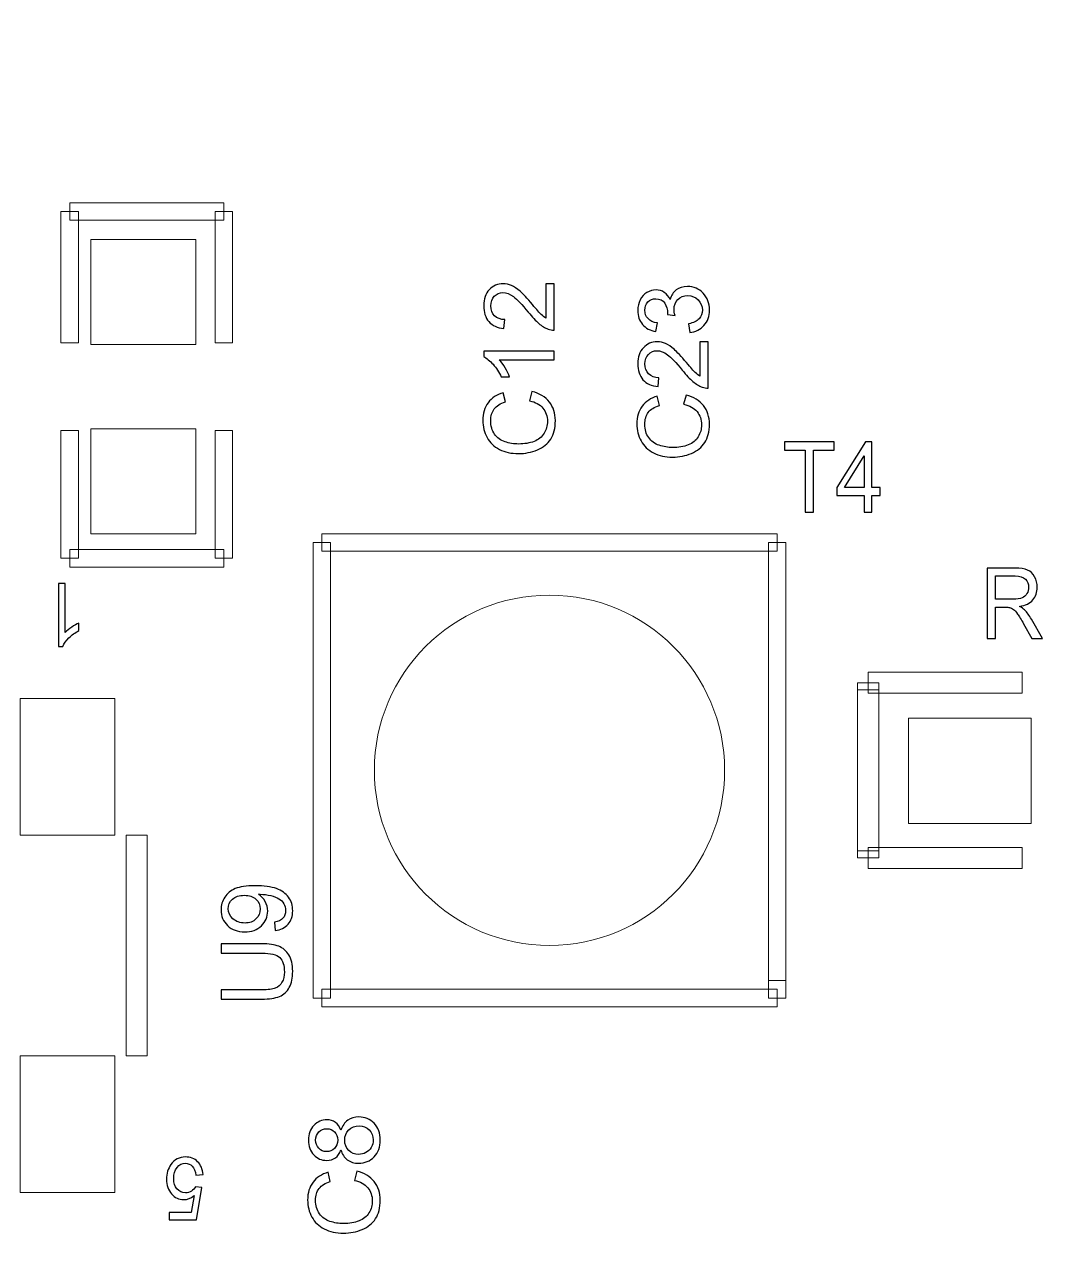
# Model space of a CAD drawing. Header units: millimetres. Extents: x -69 to 39, y -9 to 54.
# Drawn here: x -20.75 to -13.33, y 8.33 to 17.16 of the extents above; entities that cross this region are included whole.
import ezdxf

# ---------------------------------------------------------------- set-up
doc = ezdxf.new("R2010")
doc.units = ezdxf.units.MM
doc.header["$MEASUREMENT"] = 0
for name, color, linetype in [('BG_OUTLINE', 7, 'Continuous'), ('PG_SILKSCREEN_TOP', 7, 'Continuous'), ('PIN_TOP', 7, 'Continuous'), ('RD_SILKSCREEN_TOP', 7, 'Continuous')]:
    doc.layers.add(name, color=color, linetype=linetype)

msp = doc.modelspace()

# ---------------------------------------------------------------- linework, layer by layer
at = {"layer": 'BG_OUTLINE', "color": 176, "lineweight": 9}
msp.add_open_spline([(22.1252, -9.4051), (22.1252, -9.4051), (-56.3279, -9.4051), (-56.3279, -9.4051), (-56.3279, -9.4051), (-56.3279, -9.4051), (-56.3279, 41.6488), (-56.3279, 41.6488), (-56.3279, 41.6488), (-56.3279, 41.6488), (22.3259, 41.6488), (22.3259, 41.6488), (22.3259, 41.6488), (22.9318, 41.6492), (23.513, 41.4088), (23.9418, 40.9807), (23.9418, 40.9807), (24.3705, 40.5525), (24.6115, 39.9687), (24.6119, 39.3628), (24.6119, 39.3628), (24.6119, 39.3628), (24.6119, -7.1191), (24.6119, -7.1191), (24.6119, -7.1191), (24.6123, -7.725), (24.372, -8.3063), (23.9438, -8.735), (23.9438, -8.735), (23.5156, -9.1637), (22.9318, -9.4047), (22.3259, -9.4051), (22.3259, -9.4051), (22.3259, -9.4051), (22.1252, -9.4051), (22.1252, -9.4051)], degree=3, knots=[0, 0, 0, 0, 0.111111, 0.111111, 0.111111, 0.111111, 0.222222, 0.222222, 0.222222, 0.222222, 0.333333, 0.333333, 0.333333, 0.333333, 0.444444, 0.444444, 0.444444, 0.444444, 0.555556, 0.555556, 0.555556, 0.555556, 0.666667, 0.666667, 0.666667, 0.666667, 0.777778, 0.777778, 0.777778, 0.777778, 0.888889, 0.888889, 0.888889, 0.888889, 1, 1, 1, 1], dxfattribs=at)
at = {"layer": 'PG_SILKSCREEN_TOP', "lineweight": 9}
for points in [[(-20.3588, 14.8493), (-20.3588, 14.8493), (-20.4858, 14.8493), (-20.4858, 14.8493), (-20.4858, 14.8493), (-20.4858, 14.8493), (-20.4858, 15.8018), (-20.4858, 15.8018), (-20.4858, 15.8018), (-20.4858, 15.8018), (-20.3588, 15.8018), (-20.3588, 15.8018), (-20.3588, 15.8018), (-20.3588, 15.8018), (-20.3588, 14.8493), (-20.3588, 14.8493)], [(-20.4223, 15.7383), (-20.4223, 15.7383), (-20.4223, 15.8653), (-20.4223, 15.8653), (-20.4223, 15.8653), (-20.4223, 15.8653), (-19.3047, 15.8653), (-19.3047, 15.8653), (-19.3047, 15.8653), (-19.3047, 15.8653), (-19.3047, 15.7383), (-19.3047, 15.7383), (-19.3047, 15.7383), (-19.3047, 15.7383), (-20.4223, 15.7383), (-20.4223, 15.7383)], [(-19.3682, 15.8018), (-19.3682, 15.8018), (-19.2412, 15.8018), (-19.2412, 15.8018), (-19.2412, 15.8018), (-19.2412, 15.8018), (-19.2412, 14.8493), (-19.2412, 14.8493), (-19.2412, 14.8493), (-19.2412, 14.8493), (-19.3682, 14.8493), (-19.3682, 14.8493), (-19.3682, 14.8493), (-19.3682, 14.8493), (-19.3682, 15.8018), (-19.3682, 15.8018)], [(-20.4858, 14.2143), (-20.4858, 14.2143), (-20.3588, 14.2143), (-20.3588, 14.2143), (-20.3588, 14.2143), (-20.3588, 14.2143), (-20.3588, 13.2872), (-20.3588, 13.2872), (-20.3588, 13.2872), (-20.3588, 13.2872), (-20.4858, 13.2872), (-20.4858, 13.2872), (-20.4858, 13.2872), (-20.4858, 13.2872), (-20.4858, 14.2143), (-20.4858, 14.2143)], [(-19.2412, 13.2872), (-19.2412, 13.2872), (-19.3682, 13.2872), (-19.3682, 13.2872), (-19.3682, 13.2872), (-19.3682, 13.2872), (-19.3682, 14.2143), (-19.3682, 14.2143), (-19.3682, 14.2143), (-19.3682, 14.2143), (-19.2412, 14.2143), (-19.2412, 14.2143), (-19.2412, 14.2143), (-19.2412, 14.2143), (-19.2412, 13.2872), (-19.2412, 13.2872)], [(-18.5935, 13.338), (-18.5935, 13.338), (-18.5935, 13.465), (-18.5935, 13.465), (-18.5935, 13.465), (-18.5935, 13.465), (-15.2915, 13.465), (-15.2915, 13.465), (-15.2915, 13.465), (-15.2915, 13.465), (-15.2915, 13.338), (-15.2915, 13.338), (-15.2915, 13.338), (-15.2915, 13.338), (-18.5935, 13.338), (-18.5935, 13.338)], [(-20.4223, 13.2237), (-20.4223, 13.2237), (-20.4223, 13.3507), (-20.4223, 13.3507), (-20.4223, 13.3507), (-20.4223, 13.3507), (-19.3047, 13.3507), (-19.3047, 13.3507), (-19.3047, 13.3507), (-19.3047, 13.3507), (-19.3047, 13.2237), (-19.3047, 13.2237), (-19.3047, 13.2237), (-19.3047, 13.2237), (-20.4223, 13.2237), (-20.4223, 13.2237)], [(-18.53, 10.0995), (-18.53, 10.0995), (-18.657, 10.0995), (-18.657, 10.0995), (-18.657, 10.0995), (-18.657, 10.0995), (-18.657, 13.4015), (-18.657, 13.4015), (-18.657, 13.4015), (-18.657, 13.4015), (-18.53, 13.4015), (-18.53, 13.4015), (-18.53, 13.4015), (-18.53, 13.4015), (-18.53, 10.0995), (-18.53, 10.0995)], [(-15.355, 13.4015), (-15.355, 13.4015), (-15.228, 13.4015), (-15.228, 13.4015), (-15.228, 13.4015), (-15.228, 13.4015), (-15.228, 10.2265), (-15.228, 10.2265), (-15.228, 10.2265), (-15.228, 10.2265), (-15.355, 10.2265), (-15.355, 10.2265), (-15.355, 10.2265), (-15.355, 10.2265), (-15.355, 13.4015), (-15.355, 13.4015)], [(-13.5135, 12.4617), (-13.5135, 12.4617), (-13.5135, 12.3093), (-13.5135, 12.3093), (-13.5135, 12.3093), (-13.5135, 12.3093), (-14.6311, 12.3093), (-14.6311, 12.3093), (-14.6311, 12.3093), (-14.6311, 12.3093), (-14.6311, 12.4617), (-14.6311, 12.4617), (-14.6311, 12.4617), (-14.6311, 12.4617), (-13.5135, 12.4617), (-13.5135, 12.4617)], [(-14.7073, 12.3855), (-14.7073, 12.3855), (-14.5549, 12.3855), (-14.5549, 12.3855), (-14.5549, 12.3855), (-14.5549, 12.3855), (-14.5549, 12.3347), (-14.5549, 12.3347), (-14.5549, 12.3347), (-14.5549, 12.3347), (-14.7073, 12.3347), (-14.7073, 12.3347), (-14.7073, 12.3347), (-14.7073, 12.3347), (-14.7073, 12.3855), (-14.7073, 12.3855)], [(-14.7073, 12.3347), (-14.7073, 12.3347), (-14.5549, 12.3347), (-14.5549, 12.3347), (-14.5549, 12.3347), (-14.5549, 12.3347), (-14.5549, 11.1663), (-14.5549, 11.1663), (-14.5549, 11.1663), (-14.5549, 11.1663), (-14.7073, 11.1663), (-14.7073, 11.1663), (-14.7073, 11.1663), (-14.7073, 11.1663), (-14.7073, 12.3347), (-14.7073, 12.3347)], [(-20.0136, 11.2806), (-20.0136, 11.2806), (-19.8612, 11.2806), (-19.8612, 11.2806), (-19.8612, 11.2806), (-19.8612, 11.2806), (-19.8612, 9.6804), (-19.8612, 9.6804), (-19.8612, 9.6804), (-19.8612, 9.6804), (-20.0136, 9.6804), (-20.0136, 9.6804), (-20.0136, 9.6804), (-20.0136, 9.6804), (-20.0136, 11.2806), (-20.0136, 11.2806)], [(-14.7073, 11.1663), (-14.7073, 11.1663), (-14.5549, 11.1663), (-14.5549, 11.1663), (-14.5549, 11.1663), (-14.5549, 11.1663), (-14.5549, 11.1155), (-14.5549, 11.1155), (-14.5549, 11.1155), (-14.5549, 11.1155), (-14.7073, 11.1155), (-14.7073, 11.1155), (-14.7073, 11.1155), (-14.7073, 11.1155), (-14.7073, 11.1663), (-14.7073, 11.1663)], [(-14.6311, 11.0393), (-14.6311, 11.0393), (-14.6311, 11.1917), (-14.6311, 11.1917), (-14.6311, 11.1917), (-14.6311, 11.1917), (-13.5135, 11.1917), (-13.5135, 11.1917), (-13.5135, 11.1917), (-13.5135, 11.1917), (-13.5135, 11.0393), (-13.5135, 11.0393), (-13.5135, 11.0393), (-13.5135, 11.0393), (-14.6311, 11.0393), (-14.6311, 11.0393)], [(-15.2915, 10.163), (-15.2915, 10.163), (-15.2915, 10.036), (-15.2915, 10.036), (-15.2915, 10.036), (-15.2915, 10.036), (-18.5935, 10.036), (-18.5935, 10.036), (-18.5935, 10.036), (-18.5935, 10.036), (-18.5935, 10.163), (-18.5935, 10.163), (-18.5935, 10.163), (-18.5935, 10.163), (-15.2915, 10.163), (-15.2915, 10.163)], [(-15.355, 10.2265), (-15.355, 10.2265), (-15.228, 10.2265), (-15.228, 10.2265), (-15.228, 10.2265), (-15.228, 10.2265), (-15.228, 10.0995), (-15.228, 10.0995), (-15.228, 10.0995), (-15.228, 10.0995), (-15.355, 10.0995), (-15.355, 10.0995), (-15.355, 10.0995), (-15.355, 10.0995), (-15.355, 10.2265), (-15.355, 10.2265)]]:
    msp.add_open_spline(points, degree=3, knots=[0, 0, 0, 0, 0.25, 0.25, 0.25, 0.25, 0.5, 0.5, 0.5, 0.5, 0.75, 0.75, 0.75, 0.75, 1, 1, 1, 1], dxfattribs=at)
at = {"layer": 'PG_SILKSCREEN_TOP'}
for points, knots in [([(-20.503, 13.1054), (-20.503, 13.1054), (-20.4541, 13.1054), (-20.4541, 13.1054), (-20.4541, 13.1054), (-20.4541, 13.1054), (-20.4541, 12.7498), (-20.4541, 12.7498), (-20.4541, 12.7498), (-20.4423, 12.7626), (-20.4269, 12.7754), (-20.4077, 12.7882), (-20.4077, 12.7882), (-20.3884, 12.801), (-20.3713, 12.8107), (-20.356, 12.817), (-20.356, 12.817), (-20.356, 12.817), (-20.356, 12.7631), (-20.356, 12.7631), (-20.356, 12.7631), (-20.3834, 12.7484), (-20.4074, 12.7306), (-20.4279, 12.7098), (-20.4279, 12.7098), (-20.4484, 12.6888), (-20.463, 12.6686), (-20.4716, 12.6489), (-20.4716, 12.6489), (-20.4716, 12.6489), (-20.503, 12.6489), (-20.503, 12.6489), (-20.503, 12.6489), (-20.503, 12.6489), (-20.503, 13.1054), (-20.503, 13.1054)], [0, 0, 0, 0, 0.111111, 0.111111, 0.111111, 0.111111, 0.222222, 0.222222, 0.222222, 0.222222, 0.333333, 0.333333, 0.333333, 0.333333, 0.444444, 0.444444, 0.444444, 0.444444, 0.555556, 0.555556, 0.555556, 0.555556, 0.666667, 0.666667, 0.666667, 0.666667, 0.777778, 0.777778, 0.777778, 0.777778, 0.888889, 0.888889, 0.888889, 0.888889, 1, 1, 1, 1]), ([(-19.4551, 8.8207), (-19.4551, 8.8207), (-19.5066, 8.8158), (-19.5066, 8.8158), (-19.5066, 8.8158), (-19.5103, 8.8443), (-19.5192, 8.8657), (-19.533, 8.8801), (-19.533, 8.8801), (-19.547, 8.8945), (-19.5637, 8.9017), (-19.5833, 8.9017), (-19.5833, 8.9017), (-19.607, 8.9017), (-19.6269, 8.8915), (-19.6432, 8.8713), (-19.6432, 8.8713), (-19.6596, 8.851), (-19.6678, 8.8241), (-19.6678, 8.7907), (-19.6678, 8.7907), (-19.6678, 8.7588), (-19.6599, 8.7337), (-19.6442, 8.7153), (-19.6442, 8.7153), (-19.6285, 8.6969), (-19.6079, 8.6877), (-19.5825, 8.6877), (-19.5825, 8.6877), (-19.5667, 8.6877), (-19.5525, 8.6918), (-19.5398, 8.7), (-19.5398, 8.7), (-19.527, 8.7081), (-19.517, 8.7187), (-19.5098, 8.7317), (-19.5098, 8.7317), (-19.5098, 8.7317), (-19.4638, 8.725), (-19.4638, 8.725), (-19.4638, 8.725), (-19.4638, 8.725), (-19.5024, 8.4915), (-19.5024, 8.4915), (-19.5024, 8.4915), (-19.5024, 8.4915), (-19.701, 8.4915), (-19.701, 8.4915), (-19.701, 8.4915), (-19.701, 8.4915), (-19.701, 8.5448), (-19.701, 8.5448), (-19.701, 8.5448), (-19.701, 8.5448), (-19.5417, 8.5448), (-19.5417, 8.5448), (-19.5417, 8.5448), (-19.5417, 8.5448), (-19.5201, 8.667), (-19.5201, 8.667), (-19.5201, 8.667), (-19.5441, 8.6479), (-19.5693, 8.6384), (-19.5956, 8.6384), (-19.5956, 8.6384), (-19.6305, 8.6384), (-19.6598, 8.6521), (-19.6838, 8.6797), (-19.6838, 8.6797), (-19.7078, 8.7072), (-19.7198, 8.7425), (-19.7198, 8.7857), (-19.7198, 8.7857), (-19.7198, 8.8269), (-19.7092, 8.8624), (-19.6882, 8.8924), (-19.6882, 8.8924), (-19.6626, 8.9291), (-19.6276, 8.9475), (-19.5833, 8.9475), (-19.5833, 8.9475), (-19.547, 8.9475), (-19.5174, 8.936), (-19.4944, 8.9128), (-19.4944, 8.9128), (-19.4714, 8.8896), (-19.4583, 8.8589), (-19.4551, 8.8207)], [0, 0, 0, 0, 0.045455, 0.045455, 0.045455, 0.045455, 0.090909, 0.090909, 0.090909, 0.090909, 0.136364, 0.136364, 0.136364, 0.136364, 0.181818, 0.181818, 0.181818, 0.181818, 0.227273, 0.227273, 0.227273, 0.227273, 0.272727, 0.272727, 0.272727, 0.272727, 0.318182, 0.318182, 0.318182, 0.318182, 0.363636, 0.363636, 0.363636, 0.363636, 0.409091, 0.409091, 0.409091, 0.409091, 0.454545, 0.454545, 0.454545, 0.454545, 0.5, 0.5, 0.5, 0.5, 0.545455, 0.545455, 0.545455, 0.545455, 0.590909, 0.590909, 0.590909, 0.590909, 0.636364, 0.636364, 0.636364, 0.636364, 0.681818, 0.681818, 0.681818, 0.681818, 0.727273, 0.727273, 0.727273, 0.727273, 0.772727, 0.772727, 0.772727, 0.772727, 0.818182, 0.818182, 0.818182, 0.818182, 0.863636, 0.863636, 0.863636, 0.863636, 0.909091, 0.909091, 0.909091, 0.909091, 0.954545, 0.954545, 0.954545, 0.954545, 1, 1, 1, 1])]:
    msp.add_open_spline(points, degree=3, knots=knots, dxfattribs=at)
at = {"layer": 'PIN_TOP', "color": 8, "lineweight": 9}
for points in [[(-19.5079, 14.8366), (-19.5079, 14.8366), (-20.2699, 14.8366), (-20.2699, 14.8366), (-20.2699, 14.8366), (-20.2699, 14.8366), (-20.2699, 15.5986), (-20.2699, 15.5986), (-20.2699, 15.5986), (-20.2699, 15.5986), (-19.5079, 15.5986), (-19.5079, 15.5986), (-19.5079, 15.5986), (-19.5079, 15.5986), (-19.5079, 14.8366), (-19.5079, 14.8366)], [(-19.5079, 13.465), (-19.5079, 13.465), (-20.2699, 13.465), (-20.2699, 13.465), (-20.2699, 13.465), (-20.2699, 13.465), (-20.2699, 14.227), (-20.2699, 14.227), (-20.2699, 14.227), (-20.2699, 14.227), (-19.5079, 14.227), (-19.5079, 14.227), (-19.5079, 14.227), (-19.5079, 14.227), (-19.5079, 13.465), (-19.5079, 13.465)], [(-15.6725, 11.7505), (-15.6725, 12.4519), (-16.2411, 13.0205), (-16.9425, 13.0205), (-16.9425, 13.0205), (-17.6439, 13.0205), (-18.2125, 12.4519), (-18.2125, 11.7505), (-18.2125, 11.7505), (-18.2125, 11.0491), (-17.6439, 10.4805), (-16.9425, 10.4805), (-16.9425, 10.4805), (-16.2411, 10.4805), (-15.6725, 11.0491), (-15.6725, 11.7505)], [(-20.0946, 12.2707), (-20.0946, 12.2707), (-20.0946, 11.2801), (-20.0946, 11.2801), (-20.0946, 11.2801), (-20.0946, 11.2801), (-20.7804, 11.2801), (-20.7804, 11.2801), (-20.7804, 11.2801), (-20.7804, 11.2801), (-20.7804, 12.2707), (-20.7804, 12.2707), (-20.7804, 12.2707), (-20.7804, 12.2707), (-20.0946, 12.2707), (-20.0946, 12.2707)], [(-13.45, 12.128), (-13.45, 12.128), (-13.45, 11.366), (-13.45, 11.366), (-13.45, 11.366), (-13.45, 11.366), (-14.339, 11.366), (-14.339, 11.366), (-14.339, 11.366), (-14.339, 11.366), (-14.339, 12.128), (-14.339, 12.128), (-14.339, 12.128), (-14.339, 12.128), (-13.45, 12.128), (-13.45, 12.128)], [(-20.0946, 9.6809), (-20.0946, 9.6809), (-20.0946, 8.6903), (-20.0946, 8.6903), (-20.0946, 8.6903), (-20.0946, 8.6903), (-20.7804, 8.6903), (-20.7804, 8.6903), (-20.7804, 8.6903), (-20.7804, 8.6903), (-20.7804, 9.6809), (-20.7804, 9.6809), (-20.7804, 9.6809), (-20.7804, 9.6809), (-20.0946, 9.6809), (-20.0946, 9.6809)]]:
    msp.add_open_spline(points, degree=3, knots=[0, 0, 0, 0, 0.25, 0.25, 0.25, 0.25, 0.5, 0.5, 0.5, 0.5, 0.75, 0.75, 0.75, 0.75, 1, 1, 1, 1], dxfattribs=at)
at = {"layer": 'RD_SILKSCREEN_TOP', "color": 1}
for points, knots in [([(-16.9686, 15.2783), (-16.9686, 15.2783), (-16.9085, 15.2783), (-16.9085, 15.2783), (-16.9085, 15.2783), (-16.9085, 15.2783), (-16.9085, 14.9418), (-16.9085, 14.9418), (-16.9085, 14.9418), (-16.9236, 14.9413), (-16.938, 14.9437), (-16.9519, 14.949), (-16.9519, 14.949), (-16.9749, 14.9575), (-16.9974, 14.9713), (-17.0197, 14.9901), (-17.0197, 14.9901), (-17.0418, 15.0091), (-17.0676, 15.0364), (-17.0967, 15.0719), (-17.0967, 15.0719), (-17.1421, 15.1273), (-17.178, 15.1647), (-17.2046, 15.1842), (-17.2046, 15.1842), (-17.231, 15.2036), (-17.2562, 15.2133), (-17.2797, 15.2133), (-17.2797, 15.2133), (-17.3045, 15.2133), (-17.3254, 15.2044), (-17.3425, 15.1868), (-17.3425, 15.1868), (-17.3594, 15.169), (-17.3679, 15.1459), (-17.3679, 15.1174), (-17.3679, 15.1174), (-17.3679, 15.0873), (-17.3589, 15.0633), (-17.3408, 15.0453), (-17.3408, 15.0453), (-17.3228, 15.0271), (-17.2978, 15.018), (-17.2659, 15.0178), (-17.2659, 15.0178), (-17.2659, 15.0178), (-17.2724, 14.9535), (-17.2724, 14.9535), (-17.2724, 14.9535), (-17.3204, 14.9579), (-17.3569, 14.9745), (-17.382, 15.0032), (-17.382, 15.0032), (-17.4072, 15.0319), (-17.4197, 15.0705), (-17.4197, 15.1189), (-17.4197, 15.1189), (-17.4197, 15.1677), (-17.4061, 15.2063), (-17.3791, 15.2348), (-17.3791, 15.2348), (-17.3519, 15.2634), (-17.3184, 15.2776), (-17.2783, 15.2776), (-17.2783, 15.2776), (-17.2579, 15.2776), (-17.2379, 15.2734), (-17.2182, 15.265), (-17.2182, 15.265), (-17.1986, 15.2567), (-17.1778, 15.2428), (-17.1561, 15.2235), (-17.1561, 15.2235), (-17.1343, 15.2042), (-17.1044, 15.1721), (-17.0665, 15.1272), (-17.0665, 15.1272), (-17.035, 15.0897), (-17.0136, 15.0656), (-17.0024, 15.055), (-17.0024, 15.055), (-16.9912, 15.0443), (-16.98, 15.0355), (-16.9686, 15.0285), (-16.9686, 15.0285), (-16.9686, 15.0285), (-16.9686, 15.2783), (-16.9686, 15.2783)], [0, 0, 0, 0, 0.045455, 0.045455, 0.045455, 0.045455, 0.090909, 0.090909, 0.090909, 0.090909, 0.136364, 0.136364, 0.136364, 0.136364, 0.181818, 0.181818, 0.181818, 0.181818, 0.227273, 0.227273, 0.227273, 0.227273, 0.272727, 0.272727, 0.272727, 0.272727, 0.318182, 0.318182, 0.318182, 0.318182, 0.363636, 0.363636, 0.363636, 0.363636, 0.409091, 0.409091, 0.409091, 0.409091, 0.454545, 0.454545, 0.454545, 0.454545, 0.5, 0.5, 0.5, 0.5, 0.545455, 0.545455, 0.545455, 0.545455, 0.590909, 0.590909, 0.590909, 0.590909, 0.636364, 0.636364, 0.636364, 0.636364, 0.681818, 0.681818, 0.681818, 0.681818, 0.727273, 0.727273, 0.727273, 0.727273, 0.772727, 0.772727, 0.772727, 0.772727, 0.818182, 0.818182, 0.818182, 0.818182, 0.863636, 0.863636, 0.863636, 0.863636, 0.909091, 0.909091, 0.909091, 0.909091, 0.954545, 0.954545, 0.954545, 0.954545, 1, 1, 1, 1]), ([(-15.9253, 14.9247), (-15.9253, 14.9247), (-15.9336, 14.9871), (-15.9336, 14.9871), (-15.9336, 14.9871), (-15.8982, 14.9944), (-15.8727, 15.0066), (-15.857, 15.0238), (-15.857, 15.0238), (-15.8414, 15.0411), (-15.8336, 15.0621), (-15.8336, 15.0868), (-15.8336, 15.0868), (-15.8336, 15.1162), (-15.8438, 15.1411), (-15.8642, 15.1614), (-15.8642, 15.1614), (-15.8845, 15.1815), (-15.9098, 15.1917), (-15.9399, 15.1917), (-15.9399, 15.1917), (-15.9686, 15.1917), (-15.9923, 15.1824), (-16.0109, 15.1636), (-16.0109, 15.1636), (-16.0295, 15.1448), (-16.0389, 15.121), (-16.0389, 15.092), (-16.0389, 15.092), (-16.0389, 15.0802), (-16.0365, 15.0655), (-16.0319, 15.0479), (-16.0319, 15.0479), (-16.0319, 15.0479), (-16.0868, 15.0549), (-16.0868, 15.0549), (-16.0868, 15.0549), (-16.0863, 15.0591), (-16.086, 15.0624), (-16.086, 15.065), (-16.086, 15.065), (-16.086, 15.0916), (-16.093, 15.1155), (-16.1069, 15.1368), (-16.1069, 15.1368), (-16.1208, 15.1582), (-16.1422, 15.1688), (-16.1712, 15.1688), (-16.1712, 15.1688), (-16.194, 15.1688), (-16.2131, 15.161), (-16.2281, 15.1455), (-16.2281, 15.1455), (-16.2431, 15.13), (-16.2507, 15.1099), (-16.2507, 15.0854), (-16.2507, 15.0854), (-16.2507, 15.0611), (-16.243, 15.0408), (-16.2278, 15.0247), (-16.2278, 15.0247), (-16.2125, 15.0085), (-16.1895, 14.998), (-16.1589, 14.9934), (-16.1589, 14.9934), (-16.1589, 14.9934), (-16.1701, 14.931), (-16.1701, 14.931), (-16.1701, 14.931), (-16.212, 14.9385), (-16.2445, 14.956), (-16.2675, 14.983), (-16.2675, 14.983), (-16.2905, 15.0101), (-16.3021, 15.0438), (-16.3021, 15.0841), (-16.3021, 15.0841), (-16.3021, 15.1118), (-16.2961, 15.1374), (-16.2842, 15.1608), (-16.2842, 15.1608), (-16.2723, 15.1841), (-16.256, 15.202), (-16.2354, 15.2145), (-16.2354, 15.2145), (-16.2148, 15.2268), (-16.193, 15.2331), (-16.1697, 15.2331), (-16.1697, 15.2331), (-16.1478, 15.2331), (-16.1278, 15.2272), (-16.1096, 15.2153), (-16.1096, 15.2153), (-16.0916, 15.2035), (-16.0773, 15.186), (-16.0666, 15.1629), (-16.0666, 15.1629), (-16.0597, 15.193), (-16.0453, 15.2164), (-16.0233, 15.2331), (-16.0233, 15.2331), (-16.0015, 15.2497), (-15.9742, 15.258), (-15.9413, 15.258), (-15.9413, 15.258), (-15.8969, 15.258), (-15.8592, 15.2419), (-15.8282, 15.2094), (-15.8282, 15.2094), (-15.7973, 15.177), (-15.7819, 15.136), (-15.7819, 15.0865), (-15.7819, 15.0865), (-15.7819, 15.0418), (-15.7952, 15.0047), (-15.8218, 14.9752), (-15.8218, 14.9752), (-15.8484, 14.9457), (-15.8829, 14.9288), (-15.9253, 14.9247)], [0, 0, 0, 0, 0.033333, 0.033333, 0.033333, 0.033333, 0.066667, 0.066667, 0.066667, 0.066667, 0.1, 0.1, 0.1, 0.1, 0.133333, 0.133333, 0.133333, 0.133333, 0.166667, 0.166667, 0.166667, 0.166667, 0.2, 0.2, 0.2, 0.2, 0.233333, 0.233333, 0.233333, 0.233333, 0.266667, 0.266667, 0.266667, 0.266667, 0.3, 0.3, 0.3, 0.3, 0.333333, 0.333333, 0.333333, 0.333333, 0.366667, 0.366667, 0.366667, 0.366667, 0.4, 0.4, 0.4, 0.4, 0.433333, 0.433333, 0.433333, 0.433333, 0.466667, 0.466667, 0.466667, 0.466667, 0.5, 0.5, 0.5, 0.5, 0.533333, 0.533333, 0.533333, 0.533333, 0.566667, 0.566667, 0.566667, 0.566667, 0.6, 0.6, 0.6, 0.6, 0.633333, 0.633333, 0.633333, 0.633333, 0.666667, 0.666667, 0.666667, 0.666667, 0.7, 0.7, 0.7, 0.7, 0.733333, 0.733333, 0.733333, 0.733333, 0.766667, 0.766667, 0.766667, 0.766667, 0.8, 0.8, 0.8, 0.8, 0.833333, 0.833333, 0.833333, 0.833333, 0.866667, 0.866667, 0.866667, 0.866667, 0.9, 0.9, 0.9, 0.9, 0.933333, 0.933333, 0.933333, 0.933333, 0.966667, 0.966667, 0.966667, 0.966667, 1, 1, 1, 1]), ([(-15.851, 14.8574), (-15.851, 14.8574), (-15.7909, 14.8574), (-15.7909, 14.8574), (-15.7909, 14.8574), (-15.7909, 14.8574), (-15.7909, 14.5209), (-15.7909, 14.5209), (-15.7909, 14.5209), (-15.806, 14.5204), (-15.8204, 14.5228), (-15.8343, 14.5281), (-15.8343, 14.5281), (-15.8573, 14.5366), (-15.8798, 14.5504), (-15.9021, 14.5692), (-15.9021, 14.5692), (-15.9242, 14.5882), (-15.95, 14.6155), (-15.9791, 14.651), (-15.9791, 14.651), (-16.0245, 14.7064), (-16.0604, 14.7438), (-16.087, 14.7633), (-16.087, 14.7633), (-16.1134, 14.7827), (-16.1386, 14.7924), (-16.1621, 14.7924), (-16.1621, 14.7924), (-16.1869, 14.7924), (-16.2078, 14.7835), (-16.2249, 14.7659), (-16.2249, 14.7659), (-16.2418, 14.7481), (-16.2503, 14.725), (-16.2503, 14.6965), (-16.2503, 14.6965), (-16.2503, 14.6664), (-16.2413, 14.6424), (-16.2232, 14.6244), (-16.2232, 14.6244), (-16.2052, 14.6062), (-16.1802, 14.5971), (-16.1483, 14.5969), (-16.1483, 14.5969), (-16.1483, 14.5969), (-16.1548, 14.5326), (-16.1548, 14.5326), (-16.1548, 14.5326), (-16.2028, 14.537), (-16.2393, 14.5536), (-16.2644, 14.5823), (-16.2644, 14.5823), (-16.2896, 14.611), (-16.3021, 14.6496), (-16.3021, 14.698), (-16.3021, 14.698), (-16.3021, 14.7468), (-16.2885, 14.7854), (-16.2615, 14.8139), (-16.2615, 14.8139), (-16.2343, 14.8425), (-16.2008, 14.8567), (-16.1607, 14.8567), (-16.1607, 14.8567), (-16.1403, 14.8567), (-16.1203, 14.8525), (-16.1006, 14.8441), (-16.1006, 14.8441), (-16.081, 14.8358), (-16.0602, 14.8219), (-16.0385, 14.8026), (-16.0385, 14.8026), (-16.0167, 14.7833), (-15.9868, 14.7512), (-15.9489, 14.7063), (-15.9489, 14.7063), (-15.9174, 14.6688), (-15.896, 14.6447), (-15.8848, 14.6341), (-15.8848, 14.6341), (-15.8736, 14.6234), (-15.8624, 14.6146), (-15.851, 14.6076), (-15.851, 14.6076), (-15.851, 14.6076), (-15.851, 14.8574), (-15.851, 14.8574)], [0, 0, 0, 0, 0.045455, 0.045455, 0.045455, 0.045455, 0.090909, 0.090909, 0.090909, 0.090909, 0.136364, 0.136364, 0.136364, 0.136364, 0.181818, 0.181818, 0.181818, 0.181818, 0.227273, 0.227273, 0.227273, 0.227273, 0.272727, 0.272727, 0.272727, 0.272727, 0.318182, 0.318182, 0.318182, 0.318182, 0.363636, 0.363636, 0.363636, 0.363636, 0.409091, 0.409091, 0.409091, 0.409091, 0.454545, 0.454545, 0.454545, 0.454545, 0.5, 0.5, 0.5, 0.5, 0.545455, 0.545455, 0.545455, 0.545455, 0.590909, 0.590909, 0.590909, 0.590909, 0.636364, 0.636364, 0.636364, 0.636364, 0.681818, 0.681818, 0.681818, 0.681818, 0.727273, 0.727273, 0.727273, 0.727273, 0.772727, 0.772727, 0.772727, 0.772727, 0.818182, 0.818182, 0.818182, 0.818182, 0.863636, 0.863636, 0.863636, 0.863636, 0.909091, 0.909091, 0.909091, 0.909091, 0.954545, 0.954545, 0.954545, 0.954545, 1, 1, 1, 1]), ([(-16.9085, 14.7896), (-16.9085, 14.7896), (-16.9085, 14.7272), (-16.9085, 14.7272), (-16.9085, 14.7272), (-16.9085, 14.7272), (-17.3068, 14.7272), (-17.3068, 14.7272), (-17.3068, 14.7272), (-17.2924, 14.7121), (-17.2781, 14.6924), (-17.2637, 14.668), (-17.2637, 14.668), (-17.2494, 14.6435), (-17.2386, 14.6215), (-17.2315, 14.6021), (-17.2315, 14.6021), (-17.2315, 14.6021), (-17.2918, 14.6021), (-17.2918, 14.6021), (-17.2918, 14.6021), (-17.3083, 14.6371), (-17.3282, 14.6677), (-17.3516, 14.6938), (-17.3516, 14.6938), (-17.375, 14.7199), (-17.3977, 14.7385), (-17.4197, 14.7494), (-17.4197, 14.7494), (-17.4197, 14.7494), (-17.4197, 14.7896), (-17.4197, 14.7896), (-17.4197, 14.7896), (-17.4197, 14.7896), (-16.9085, 14.7896), (-16.9085, 14.7896)], [0, 0, 0, 0, 0.111111, 0.111111, 0.111111, 0.111111, 0.222222, 0.222222, 0.222222, 0.222222, 0.333333, 0.333333, 0.333333, 0.333333, 0.444444, 0.444444, 0.444444, 0.444444, 0.555556, 0.555556, 0.555556, 0.555556, 0.666667, 0.666667, 0.666667, 0.666667, 0.777778, 0.777778, 0.777778, 0.777778, 0.888889, 0.888889, 0.888889, 0.888889, 1, 1, 1, 1]), ([(-17.087, 14.4292), (-17.087, 14.4292), (-17.0699, 14.4966), (-17.0699, 14.4966), (-17.0699, 14.4966), (-17.0147, 14.4825), (-16.9725, 14.457), (-16.9433, 14.4204), (-16.9433, 14.4204), (-16.9143, 14.3837), (-16.8998, 14.3388), (-16.8998, 14.2857), (-16.8998, 14.2857), (-16.8998, 14.2309), (-16.911, 14.1863), (-16.9333, 14.1519), (-16.9333, 14.1519), (-16.9557, 14.1175), (-16.988, 14.0913), (-17.0304, 14.0734), (-17.0304, 14.0734), (-17.0728, 14.0555), (-17.1183, 14.0465), (-17.1669, 14.0465), (-17.1669, 14.0465), (-17.2199, 14.0465), (-17.2661, 14.0566), (-17.3056, 14.0769), (-17.3056, 14.0769), (-17.3451, 14.0972), (-17.375, 14.126), (-17.3956, 14.1634), (-17.3956, 14.1634), (-17.4161, 14.2008), (-17.4263, 14.2419), (-17.4263, 14.2868), (-17.4263, 14.2868), (-17.4263, 14.3378), (-17.4133, 14.3806), (-17.3874, 14.4153), (-17.3874, 14.4153), (-17.3614, 14.45), (-17.325, 14.4742), (-17.278, 14.4878), (-17.278, 14.4878), (-17.278, 14.4878), (-17.2623, 14.4216), (-17.2623, 14.4216), (-17.2623, 14.4216), (-17.2994, 14.4097), (-17.3263, 14.3927), (-17.3433, 14.3701), (-17.3433, 14.3701), (-17.3602, 14.3477), (-17.3686, 14.3195), (-17.3686, 14.2854), (-17.3686, 14.2854), (-17.3686, 14.2463), (-17.3593, 14.2137), (-17.3406, 14.1874), (-17.3406, 14.1874), (-17.3217, 14.161), (-17.2966, 14.1426), (-17.2649, 14.132), (-17.2649, 14.132), (-17.2334, 14.1213), (-17.2008, 14.116), (-17.1673, 14.116), (-17.1673, 14.116), (-17.1239, 14.116), (-17.0862, 14.1223), (-17.0538, 14.1348), (-17.0538, 14.1348), (-17.0216, 14.1475), (-16.9974, 14.1671), (-16.9814, 14.1938), (-16.9814, 14.1938), (-16.9654, 14.2204), (-16.9575, 14.2492), (-16.9575, 14.2803), (-16.9575, 14.2803), (-16.9575, 14.318), (-16.9684, 14.3499), (-16.9901, 14.3761), (-16.9901, 14.3761), (-17.0119, 14.4023), (-17.0442, 14.4199), (-17.087, 14.4292)], [0, 0, 0, 0, 0.045455, 0.045455, 0.045455, 0.045455, 0.090909, 0.090909, 0.090909, 0.090909, 0.136364, 0.136364, 0.136364, 0.136364, 0.181818, 0.181818, 0.181818, 0.181818, 0.227273, 0.227273, 0.227273, 0.227273, 0.272727, 0.272727, 0.272727, 0.272727, 0.318182, 0.318182, 0.318182, 0.318182, 0.363636, 0.363636, 0.363636, 0.363636, 0.409091, 0.409091, 0.409091, 0.409091, 0.454545, 0.454545, 0.454545, 0.454545, 0.5, 0.5, 0.5, 0.5, 0.545455, 0.545455, 0.545455, 0.545455, 0.590909, 0.590909, 0.590909, 0.590909, 0.636364, 0.636364, 0.636364, 0.636364, 0.681818, 0.681818, 0.681818, 0.681818, 0.727273, 0.727273, 0.727273, 0.727273, 0.772727, 0.772727, 0.772727, 0.772727, 0.818182, 0.818182, 0.818182, 0.818182, 0.863636, 0.863636, 0.863636, 0.863636, 0.909091, 0.909091, 0.909091, 0.909091, 0.954545, 0.954545, 0.954545, 0.954545, 1, 1, 1, 1]), ([(-15.9694, 14.4038), (-15.9694, 14.4038), (-15.9523, 14.4712), (-15.9523, 14.4712), (-15.9523, 14.4712), (-15.8971, 14.4571), (-15.8549, 14.4316), (-15.8257, 14.395), (-15.8257, 14.395), (-15.7967, 14.3583), (-15.7822, 14.3134), (-15.7822, 14.2603), (-15.7822, 14.2603), (-15.7822, 14.2055), (-15.7934, 14.1609), (-15.8157, 14.1265), (-15.8157, 14.1265), (-15.8381, 14.0921), (-15.8704, 14.0659), (-15.9128, 14.048), (-15.9128, 14.048), (-15.9552, 14.0301), (-16.0007, 14.0211), (-16.0493, 14.0211), (-16.0493, 14.0211), (-16.1023, 14.0211), (-16.1485, 14.0312), (-16.188, 14.0515), (-16.188, 14.0515), (-16.2275, 14.0718), (-16.2574, 14.1006), (-16.278, 14.138), (-16.278, 14.138), (-16.2985, 14.1754), (-16.3087, 14.2165), (-16.3087, 14.2614), (-16.3087, 14.2614), (-16.3087, 14.3124), (-16.2957, 14.3552), (-16.2698, 14.3899), (-16.2698, 14.3899), (-16.2438, 14.4246), (-16.2074, 14.4488), (-16.1604, 14.4624), (-16.1604, 14.4624), (-16.1604, 14.4624), (-16.1447, 14.3962), (-16.1447, 14.3962), (-16.1447, 14.3962), (-16.1818, 14.3843), (-16.2087, 14.3673), (-16.2257, 14.3447), (-16.2257, 14.3447), (-16.2426, 14.3223), (-16.251, 14.2941), (-16.251, 14.26), (-16.251, 14.26), (-16.251, 14.2209), (-16.2417, 14.1883), (-16.223, 14.162), (-16.223, 14.162), (-16.2041, 14.1356), (-16.179, 14.1172), (-16.1473, 14.1066), (-16.1473, 14.1066), (-16.1158, 14.0959), (-16.0832, 14.0906), (-16.0497, 14.0906), (-16.0497, 14.0906), (-16.0063, 14.0906), (-15.9686, 14.0969), (-15.9362, 14.1094), (-15.9362, 14.1094), (-15.904, 14.1221), (-15.8798, 14.1417), (-15.8638, 14.1684), (-15.8638, 14.1684), (-15.8478, 14.195), (-15.8399, 14.2238), (-15.8399, 14.2549), (-15.8399, 14.2549), (-15.8399, 14.2926), (-15.8508, 14.3245), (-15.8725, 14.3507), (-15.8725, 14.3507), (-15.8943, 14.3769), (-15.9266, 14.3945), (-15.9694, 14.4038)], [0, 0, 0, 0, 0.045455, 0.045455, 0.045455, 0.045455, 0.090909, 0.090909, 0.090909, 0.090909, 0.136364, 0.136364, 0.136364, 0.136364, 0.181818, 0.181818, 0.181818, 0.181818, 0.227273, 0.227273, 0.227273, 0.227273, 0.272727, 0.272727, 0.272727, 0.272727, 0.318182, 0.318182, 0.318182, 0.318182, 0.363636, 0.363636, 0.363636, 0.363636, 0.409091, 0.409091, 0.409091, 0.409091, 0.454545, 0.454545, 0.454545, 0.454545, 0.5, 0.5, 0.5, 0.5, 0.545455, 0.545455, 0.545455, 0.545455, 0.590909, 0.590909, 0.590909, 0.590909, 0.636364, 0.636364, 0.636364, 0.636364, 0.681818, 0.681818, 0.681818, 0.681818, 0.727273, 0.727273, 0.727273, 0.727273, 0.772727, 0.772727, 0.772727, 0.772727, 0.818182, 0.818182, 0.818182, 0.818182, 0.863636, 0.863636, 0.863636, 0.863636, 0.909091, 0.909091, 0.909091, 0.909091, 0.954545, 0.954545, 0.954545, 0.954545, 1, 1, 1, 1]), ([(-15.0888, 13.6218), (-15.0888, 13.6218), (-15.0888, 14.0708), (-15.0888, 14.0708), (-15.0888, 14.0708), (-15.0888, 14.0708), (-15.2385, 14.0708), (-15.2385, 14.0708), (-15.2385, 14.0708), (-15.2385, 14.0708), (-15.2385, 14.1309), (-15.2385, 14.1309), (-15.2385, 14.1309), (-15.2385, 14.1309), (-14.8782, 14.1309), (-14.8782, 14.1309), (-14.8782, 14.1309), (-14.8782, 14.1309), (-14.8782, 14.0708), (-14.8782, 14.0708), (-14.8782, 14.0708), (-14.8782, 14.0708), (-15.0286, 14.0708), (-15.0286, 14.0708), (-15.0286, 14.0708), (-15.0286, 14.0708), (-15.0286, 13.6218), (-15.0286, 13.6218), (-15.0286, 13.6218), (-15.0286, 13.6218), (-15.0888, 13.6218), (-15.0888, 13.6218)], [0, 0, 0, 0, 0.125, 0.125, 0.125, 0.125, 0.25, 0.25, 0.25, 0.25, 0.375, 0.375, 0.375, 0.375, 0.5, 0.5, 0.5, 0.5, 0.625, 0.625, 0.625, 0.625, 0.75, 0.75, 0.75, 0.75, 0.875, 0.875, 0.875, 0.875, 1, 1, 1, 1]), ([(-14.6603, 13.6218), (-14.6603, 13.6218), (-14.6603, 13.7437), (-14.6603, 13.7437), (-14.6603, 13.7437), (-14.6603, 13.7437), (-14.8575, 13.7437), (-14.8575, 13.7437), (-14.8575, 13.7437), (-14.8575, 13.7437), (-14.8575, 13.801), (-14.8575, 13.801), (-14.8575, 13.801), (-14.8575, 13.801), (-14.6501, 14.1309), (-14.6501, 14.1309), (-14.6501, 14.1309), (-14.6501, 14.1309), (-14.6044, 14.1309), (-14.6044, 14.1309), (-14.6044, 14.1309), (-14.6044, 14.1309), (-14.6044, 13.801), (-14.6044, 13.801), (-14.6044, 13.801), (-14.6044, 13.801), (-14.543, 13.801), (-14.543, 13.801), (-14.543, 13.801), (-14.543, 13.801), (-14.543, 13.7437), (-14.543, 13.7437), (-14.543, 13.7437), (-14.543, 13.7437), (-14.6044, 13.7437), (-14.6044, 13.7437), (-14.6044, 13.7437), (-14.6044, 13.7437), (-14.6044, 13.6218), (-14.6044, 13.6218), (-14.6044, 13.6218), (-14.6044, 13.6218), (-14.6603, 13.6218), (-14.6603, 13.6218)], [0, 0, 0, 0, 0.090909, 0.090909, 0.090909, 0.090909, 0.181818, 0.181818, 0.181818, 0.181818, 0.272727, 0.272727, 0.272727, 0.272727, 0.363636, 0.363636, 0.363636, 0.363636, 0.454545, 0.454545, 0.454545, 0.454545, 0.545455, 0.545455, 0.545455, 0.545455, 0.636364, 0.636364, 0.636364, 0.636364, 0.727273, 0.727273, 0.727273, 0.727273, 0.818182, 0.818182, 0.818182, 0.818182, 0.909091, 0.909091, 0.909091, 0.909091, 1, 1, 1, 1]), ([(-14.6603, 13.801), (-14.6603, 13.801), (-14.6603, 14.0305), (-14.6603, 14.0305), (-14.6603, 14.0305), (-14.6603, 14.0305), (-14.8026, 13.801), (-14.8026, 13.801), (-14.8026, 13.801), (-14.8026, 13.801), (-14.6603, 13.801), (-14.6603, 13.801)], [0, 0, 0, 0, 0.333333, 0.333333, 0.333333, 0.333333, 0.666667, 0.666667, 0.666667, 0.666667, 1, 1, 1, 1]), ([(-13.7684, 12.7071), (-13.7684, 12.7071), (-13.7684, 13.2162), (-13.7684, 13.2162), (-13.7684, 13.2162), (-13.7684, 13.2162), (-13.5669, 13.2162), (-13.5669, 13.2162), (-13.5669, 13.2162), (-13.5263, 13.2162), (-13.4955, 13.2116), (-13.4745, 13.2025), (-13.4745, 13.2025), (-13.4534, 13.1933), (-13.4366, 13.1772), (-13.4238, 13.1541), (-13.4238, 13.1541), (-13.4112, 13.1309), (-13.405, 13.1053), (-13.405, 13.0773), (-13.405, 13.0773), (-13.405, 13.0411), (-13.4154, 13.0108), (-13.4363, 12.986), (-13.4363, 12.986), (-13.4572, 12.9612), (-13.4895, 12.9455), (-13.5331, 12.9387), (-13.5331, 12.9387), (-13.5171, 12.9302), (-13.505, 12.9218), (-13.4968, 12.9133), (-13.4968, 12.9133), (-13.4792, 12.8953), (-13.4626, 12.8727), (-13.4468, 12.8457), (-13.4468, 12.8457), (-13.4468, 12.8457), (-13.3678, 12.7071), (-13.3678, 12.7071), (-13.3678, 12.7071), (-13.3678, 12.7071), (-13.4435, 12.7071), (-13.4435, 12.7071), (-13.4435, 12.7071), (-13.4435, 12.7071), (-13.5036, 12.8131), (-13.5036, 12.8131), (-13.5036, 12.8131), (-13.5212, 12.8435), (-13.5356, 12.867), (-13.5471, 12.8831), (-13.5471, 12.8831), (-13.5584, 12.8994), (-13.5686, 12.9107), (-13.5775, 12.9171), (-13.5775, 12.9171), (-13.5865, 12.9237), (-13.5956, 12.9282), (-13.6049, 12.9308), (-13.6049, 12.9308), (-13.6118, 12.9323), (-13.6229, 12.9331), (-13.6385, 12.9331), (-13.6385, 12.9331), (-13.6385, 12.9331), (-13.7082, 12.9331), (-13.7082, 12.9331), (-13.7082, 12.9331), (-13.7082, 12.9331), (-13.7082, 12.7071), (-13.7082, 12.7071), (-13.7082, 12.7071), (-13.7082, 12.7071), (-13.7684, 12.7071), (-13.7684, 12.7071)], [0, 0, 0, 0, 0.052632, 0.052632, 0.052632, 0.052632, 0.105263, 0.105263, 0.105263, 0.105263, 0.157895, 0.157895, 0.157895, 0.157895, 0.210526, 0.210526, 0.210526, 0.210526, 0.263158, 0.263158, 0.263158, 0.263158, 0.315789, 0.315789, 0.315789, 0.315789, 0.368421, 0.368421, 0.368421, 0.368421, 0.421053, 0.421053, 0.421053, 0.421053, 0.473684, 0.473684, 0.473684, 0.473684, 0.526316, 0.526316, 0.526316, 0.526316, 0.578947, 0.578947, 0.578947, 0.578947, 0.631579, 0.631579, 0.631579, 0.631579, 0.684211, 0.684211, 0.684211, 0.684211, 0.736842, 0.736842, 0.736842, 0.736842, 0.789474, 0.789474, 0.789474, 0.789474, 0.842105, 0.842105, 0.842105, 0.842105, 0.894737, 0.894737, 0.894737, 0.894737, 0.947368, 0.947368, 0.947368, 0.947368, 1, 1, 1, 1]), ([(-13.7082, 12.9915), (-13.7082, 12.9915), (-13.5789, 12.9915), (-13.5789, 12.9915), (-13.5789, 12.9915), (-13.5515, 12.9915), (-13.5299, 12.9947), (-13.5145, 13.0011), (-13.5145, 13.0011), (-13.4989, 13.0075), (-13.4871, 13.0177), (-13.4791, 13.0316), (-13.4791, 13.0316), (-13.4711, 13.0456), (-13.4671, 13.0608), (-13.4671, 13.0773), (-13.4671, 13.0773), (-13.4671, 13.1013), (-13.4747, 13.1211), (-13.4904, 13.1367), (-13.4904, 13.1367), (-13.506, 13.1522), (-13.5306, 13.1599), (-13.5644, 13.1599), (-13.5644, 13.1599), (-13.5644, 13.1599), (-13.7082, 13.1599), (-13.7082, 13.1599), (-13.7082, 13.1599), (-13.7082, 13.1599), (-13.7082, 12.9915), (-13.7082, 12.9915)], [0, 0, 0, 0, 0.125, 0.125, 0.125, 0.125, 0.25, 0.25, 0.25, 0.25, 0.375, 0.375, 0.375, 0.375, 0.5, 0.5, 0.5, 0.5, 0.625, 0.625, 0.625, 0.625, 0.75, 0.75, 0.75, 0.75, 0.875, 0.875, 0.875, 0.875, 1, 1, 1, 1]), ([(-18.9312, 10.5885), (-18.9312, 10.5885), (-18.9368, 10.6486), (-18.9368, 10.6486), (-18.9368, 10.6486), (-18.9086, 10.6537), (-18.8881, 10.6634), (-18.8753, 10.6777), (-18.8753, 10.6777), (-18.8626, 10.6921), (-18.8562, 10.7104), (-18.8562, 10.733), (-18.8562, 10.733), (-18.8562, 10.7522), (-18.8606, 10.769), (-18.8694, 10.7835), (-18.8694, 10.7835), (-18.8782, 10.7979), (-18.89, 10.8098), (-18.9047, 10.819), (-18.9047, 10.819), (-18.9194, 10.8284), (-18.9393, 10.8361), (-18.9642, 10.8424), (-18.9642, 10.8424), (-18.9892, 10.8485), (-19.0147, 10.8517), (-19.0406, 10.8517), (-19.0406, 10.8517), (-19.0433, 10.8517), (-19.0476, 10.8516), (-19.0531, 10.8514), (-19.0531, 10.8514), (-19.0333, 10.8388), (-19.017, 10.8218), (-19.0047, 10.8002), (-19.0047, 10.8002), (-18.9922, 10.7785), (-18.9861, 10.755), (-18.9861, 10.7299), (-18.9861, 10.7299), (-18.9861, 10.6877), (-19.0014, 10.652), (-19.032, 10.6229), (-19.032, 10.6229), (-19.0625, 10.5937), (-19.1027, 10.5791), (-19.1527, 10.5791), (-19.1527, 10.5791), (-19.2044, 10.5791), (-19.2459, 10.5943), (-19.2774, 10.6248), (-19.2774, 10.6248), (-19.309, 10.6552), (-19.3247, 10.6934), (-19.3247, 10.7393), (-19.3247, 10.7393), (-19.3247, 10.7723), (-19.3157, 10.8026), (-19.2979, 10.83), (-19.2979, 10.83), (-19.2802, 10.8574), (-19.2547, 10.8783), (-19.2217, 10.8925), (-19.2217, 10.8925), (-19.1888, 10.9067), (-19.141, 10.9139), (-19.0784, 10.9139), (-19.0784, 10.9139), (-19.0135, 10.9139), (-18.9617, 10.9069), (-18.923, 10.8928), (-18.923, 10.8928), (-18.8845, 10.8785), (-18.8552, 10.8575), (-18.8351, 10.8297), (-18.8351, 10.8297), (-18.8149, 10.8017), (-18.8048, 10.7691), (-18.8048, 10.7315), (-18.8048, 10.7315), (-18.8048, 10.6917), (-18.8159, 10.6592), (-18.838, 10.634), (-18.838, 10.634), (-18.8601, 10.6087), (-18.8911, 10.5936), (-18.9312, 10.5885)], [0, 0, 0, 0, 0.045455, 0.045455, 0.045455, 0.045455, 0.090909, 0.090909, 0.090909, 0.090909, 0.136364, 0.136364, 0.136364, 0.136364, 0.181818, 0.181818, 0.181818, 0.181818, 0.227273, 0.227273, 0.227273, 0.227273, 0.272727, 0.272727, 0.272727, 0.272727, 0.318182, 0.318182, 0.318182, 0.318182, 0.363636, 0.363636, 0.363636, 0.363636, 0.409091, 0.409091, 0.409091, 0.409091, 0.454545, 0.454545, 0.454545, 0.454545, 0.5, 0.5, 0.5, 0.5, 0.545455, 0.545455, 0.545455, 0.545455, 0.590909, 0.590909, 0.590909, 0.590909, 0.636364, 0.636364, 0.636364, 0.636364, 0.681818, 0.681818, 0.681818, 0.681818, 0.727273, 0.727273, 0.727273, 0.727273, 0.772727, 0.772727, 0.772727, 0.772727, 0.818182, 0.818182, 0.818182, 0.818182, 0.863636, 0.863636, 0.863636, 0.863636, 0.909091, 0.909091, 0.909091, 0.909091, 0.954545, 0.954545, 0.954545, 0.954545, 1, 1, 1, 1]), ([(-19.1559, 10.8444), (-19.1917, 10.8444), (-19.2203, 10.8349), (-19.2413, 10.8158), (-19.2413, 10.8158), (-19.2624, 10.7966), (-19.2729, 10.7737), (-19.2729, 10.7468), (-19.2729, 10.7468), (-19.2729, 10.7191), (-19.2616, 10.6949), (-19.2389, 10.6743), (-19.2389, 10.6743), (-19.2162, 10.6537), (-19.1868, 10.6434), (-19.1507, 10.6434), (-19.1507, 10.6434), (-19.1182, 10.6434), (-19.0919, 10.6532), (-19.0717, 10.6728), (-19.0717, 10.6728), (-19.0514, 10.6923), (-19.0413, 10.7164), (-19.0413, 10.7451), (-19.0413, 10.7451), (-19.0413, 10.7741), (-19.0514, 10.7978), (-19.0717, 10.8164), (-19.0717, 10.8164), (-19.0919, 10.8351), (-19.12, 10.8444), (-19.1559, 10.8444)], [0, 0, 0, 0, 0.125, 0.125, 0.125, 0.125, 0.25, 0.25, 0.25, 0.25, 0.375, 0.375, 0.375, 0.375, 0.5, 0.5, 0.5, 0.5, 0.625, 0.625, 0.625, 0.625, 0.75, 0.75, 0.75, 0.75, 0.875, 0.875, 0.875, 0.875, 1, 1, 1, 1]), ([(-19.3226, 10.4249), (-19.3226, 10.4249), (-19.3226, 10.4924), (-19.3226, 10.4924), (-19.3226, 10.4924), (-19.3226, 10.4924), (-19.0284, 10.4924), (-19.0284, 10.4924), (-19.0284, 10.4924), (-18.9773, 10.4924), (-18.9367, 10.4865), (-18.9065, 10.4749), (-18.9065, 10.4749), (-18.8764, 10.4633), (-18.852, 10.4425), (-18.8332, 10.4122), (-18.8332, 10.4122), (-18.8142, 10.382), (-18.8048, 10.3424), (-18.8048, 10.2933), (-18.8048, 10.2933), (-18.8048, 10.2457), (-18.813, 10.2066), (-18.8295, 10.1763), (-18.8295, 10.1763), (-18.8459, 10.146), (-18.8697, 10.1243), (-18.9009, 10.1114), (-18.9009, 10.1114), (-18.932, 10.0983), (-18.9745, 10.0919), (-19.0284, 10.0919), (-19.0284, 10.0919), (-19.0284, 10.0919), (-19.3226, 10.0919), (-19.3226, 10.0919), (-19.3226, 10.0919), (-19.3226, 10.0919), (-19.3226, 10.1593), (-19.3226, 10.1593), (-19.3226, 10.1593), (-19.3226, 10.1593), (-19.0288, 10.1593), (-19.0288, 10.1593), (-19.0288, 10.1593), (-18.9845, 10.1593), (-18.9519, 10.1634), (-18.9311, 10.1716), (-18.9311, 10.1716), (-18.9101, 10.1798), (-18.894, 10.194), (-18.8826, 10.2139), (-18.8826, 10.2139), (-18.8712, 10.234), (-18.8655, 10.2585), (-18.8655, 10.2874), (-18.8655, 10.2874), (-18.8655, 10.337), (-18.8768, 10.3723), (-18.8993, 10.3934), (-18.8993, 10.3934), (-18.9217, 10.4144), (-18.9649, 10.4249), (-19.0288, 10.4249), (-19.0288, 10.4249), (-19.0288, 10.4249), (-19.3226, 10.4249), (-19.3226, 10.4249)], [0, 0, 0, 0, 0.058824, 0.058824, 0.058824, 0.058824, 0.117647, 0.117647, 0.117647, 0.117647, 0.176471, 0.176471, 0.176471, 0.176471, 0.235294, 0.235294, 0.235294, 0.235294, 0.294118, 0.294118, 0.294118, 0.294118, 0.352941, 0.352941, 0.352941, 0.352941, 0.411765, 0.411765, 0.411765, 0.411765, 0.470588, 0.470588, 0.470588, 0.470588, 0.529412, 0.529412, 0.529412, 0.529412, 0.588235, 0.588235, 0.588235, 0.588235, 0.647059, 0.647059, 0.647059, 0.647059, 0.705882, 0.705882, 0.705882, 0.705882, 0.764706, 0.764706, 0.764706, 0.764706, 0.823529, 0.823529, 0.823529, 0.823529, 0.882353, 0.882353, 0.882353, 0.882353, 0.941176, 0.941176, 0.941176, 0.941176, 1, 1, 1, 1]), ([(-18.4548, 8.999), (-18.4642, 8.973), (-18.4778, 8.9538), (-18.4954, 8.9412), (-18.4954, 8.9412), (-18.513, 8.9288), (-18.5341, 8.9225), (-18.5586, 8.9225), (-18.5586, 8.9225), (-18.5957, 8.9225), (-18.6268, 8.9358), (-18.652, 8.9625), (-18.652, 8.9625), (-18.6773, 8.9891), (-18.6899, 9.0244), (-18.6899, 9.0687), (-18.6899, 9.0687), (-18.6899, 9.1131), (-18.677, 9.1489), (-18.6512, 9.1761), (-18.6512, 9.1761), (-18.6253, 9.2031), (-18.5939, 9.2166), (-18.5568, 9.2166), (-18.5568, 9.2166), (-18.5332, 9.2166), (-18.5127, 9.2104), (-18.4952, 9.1981), (-18.4952, 9.1981), (-18.4778, 9.1857), (-18.4642, 9.1669), (-18.4548, 9.1417), (-18.4548, 9.1417), (-18.4446, 9.1729), (-18.4282, 9.1967), (-18.4055, 9.213), (-18.4055, 9.213), (-18.3828, 9.2293), (-18.3557, 9.2375), (-18.3243, 9.2375), (-18.3243, 9.2375), (-18.2806, 9.2375), (-18.2441, 9.222), (-18.2145, 9.1913), (-18.2145, 9.1913), (-18.1849, 9.1605), (-18.17, 9.12), (-18.17, 9.0697), (-18.17, 9.0697), (-18.17, 9.0195), (-18.1849, 8.9791), (-18.2146, 8.9482), (-18.2146, 8.9482), (-18.2444, 8.9174), (-18.2815, 8.902), (-18.3259, 8.902), (-18.3259, 8.902), (-18.359, 8.902), (-18.3867, 8.9104), (-18.4091, 8.9273), (-18.4091, 8.9273), (-18.4314, 8.944), (-18.4467, 8.9679), (-18.4548, 8.999)], [0, 0, 0, 0, 0.0625, 0.0625, 0.0625, 0.0625, 0.125, 0.125, 0.125, 0.125, 0.1875, 0.1875, 0.1875, 0.1875, 0.25, 0.25, 0.25, 0.25, 0.3125, 0.3125, 0.3125, 0.3125, 0.375, 0.375, 0.375, 0.375, 0.4375, 0.4375, 0.4375, 0.4375, 0.5, 0.5, 0.5, 0.5, 0.5625, 0.5625, 0.5625, 0.5625, 0.625, 0.625, 0.625, 0.625, 0.6875, 0.6875, 0.6875, 0.6875, 0.75, 0.75, 0.75, 0.75, 0.8125, 0.8125, 0.8125, 0.8125, 0.875, 0.875, 0.875, 0.875, 0.9375, 0.9375, 0.9375, 0.9375, 1, 1, 1, 1]), ([(-18.5607, 8.9864), (-18.5367, 8.9864), (-18.517, 8.9942), (-18.5017, 9.0096), (-18.5017, 9.0096), (-18.4864, 9.0252), (-18.4787, 9.0453), (-18.4787, 9.0701), (-18.4787, 9.0701), (-18.4787, 9.0941), (-18.4863, 9.1139), (-18.5015, 9.1294), (-18.5015, 9.1294), (-18.5166, 9.1448), (-18.5352, 9.1523), (-18.5572, 9.1523), (-18.5572, 9.1523), (-18.5802, 9.1523), (-18.5994, 9.1445), (-18.615, 9.1286), (-18.615, 9.1286), (-18.6307, 9.1128), (-18.6385, 9.0931), (-18.6385, 9.0694), (-18.6385, 9.0694), (-18.6385, 9.0455), (-18.6308, 9.0258), (-18.6156, 9.01), (-18.6156, 9.01), (-18.6003, 8.9942), (-18.582, 8.9864), (-18.5607, 8.9864)], [0, 0, 0, 0, 0.125, 0.125, 0.125, 0.125, 0.25, 0.25, 0.25, 0.25, 0.375, 0.375, 0.375, 0.375, 0.5, 0.5, 0.5, 0.5, 0.625, 0.625, 0.625, 0.625, 0.75, 0.75, 0.75, 0.75, 0.875, 0.875, 0.875, 0.875, 1, 1, 1, 1]), ([(-18.3256, 8.9662), (-18.3078, 8.9662), (-18.2905, 8.9705), (-18.2739, 8.9789), (-18.2739, 8.9789), (-18.2572, 8.9873), (-18.2442, 8.9999), (-18.2351, 9.0166), (-18.2351, 9.0166), (-18.226, 9.0333), (-18.2214, 9.0512), (-18.2214, 9.0704), (-18.2214, 9.0704), (-18.2214, 9.1003), (-18.231, 9.125), (-18.2503, 9.1444), (-18.2503, 9.1444), (-18.2695, 9.1638), (-18.2939, 9.1736), (-18.3235, 9.1736), (-18.3235, 9.1736), (-18.3537, 9.1736), (-18.3785, 9.1636), (-18.3982, 9.1436), (-18.3982, 9.1436), (-18.4179, 9.1235), (-18.4277, 9.0984), (-18.4277, 9.0683), (-18.4277, 9.0683), (-18.4277, 9.0389), (-18.418, 9.0146), (-18.3986, 8.9953), (-18.3986, 8.9953), (-18.379, 8.976), (-18.3547, 8.9662), (-18.3256, 8.9662)], [0, 0, 0, 0, 0.111111, 0.111111, 0.111111, 0.111111, 0.222222, 0.222222, 0.222222, 0.222222, 0.333333, 0.333333, 0.333333, 0.333333, 0.444444, 0.444444, 0.444444, 0.444444, 0.555556, 0.555556, 0.555556, 0.555556, 0.666667, 0.666667, 0.666667, 0.666667, 0.777778, 0.777778, 0.777778, 0.777778, 0.888889, 0.888889, 0.888889, 0.888889, 1, 1, 1, 1]), ([(-18.3572, 8.7777), (-18.3572, 8.7777), (-18.3401, 8.8451), (-18.3401, 8.8451), (-18.3401, 8.8451), (-18.2849, 8.831), (-18.2427, 8.8055), (-18.2135, 8.7689), (-18.2135, 8.7689), (-18.1845, 8.7322), (-18.17, 8.6873), (-18.17, 8.6342), (-18.17, 8.6342), (-18.17, 8.5794), (-18.1812, 8.5348), (-18.2035, 8.5004), (-18.2035, 8.5004), (-18.2259, 8.466), (-18.2582, 8.4398), (-18.3006, 8.4219), (-18.3006, 8.4219), (-18.343, 8.404), (-18.3885, 8.395), (-18.4371, 8.395), (-18.4371, 8.395), (-18.4901, 8.395), (-18.5363, 8.4051), (-18.5758, 8.4254), (-18.5758, 8.4254), (-18.6153, 8.4457), (-18.6452, 8.4745), (-18.6658, 8.5119), (-18.6658, 8.5119), (-18.6863, 8.5493), (-18.6965, 8.5904), (-18.6965, 8.6353), (-18.6965, 8.6353), (-18.6965, 8.6863), (-18.6835, 8.7291), (-18.6576, 8.7638), (-18.6576, 8.7638), (-18.6316, 8.7985), (-18.5952, 8.8227), (-18.5482, 8.8363), (-18.5482, 8.8363), (-18.5482, 8.8363), (-18.5325, 8.7701), (-18.5325, 8.7701), (-18.5325, 8.7701), (-18.5696, 8.7582), (-18.5965, 8.7412), (-18.6135, 8.7186), (-18.6135, 8.7186), (-18.6304, 8.6962), (-18.6388, 8.668), (-18.6388, 8.6339), (-18.6388, 8.6339), (-18.6388, 8.5948), (-18.6295, 8.5622), (-18.6108, 8.5359), (-18.6108, 8.5359), (-18.5919, 8.5095), (-18.5668, 8.4911), (-18.5351, 8.4805), (-18.5351, 8.4805), (-18.5036, 8.4698), (-18.471, 8.4645), (-18.4375, 8.4645), (-18.4375, 8.4645), (-18.3941, 8.4645), (-18.3564, 8.4708), (-18.324, 8.4833), (-18.324, 8.4833), (-18.2918, 8.496), (-18.2676, 8.5156), (-18.2516, 8.5423), (-18.2516, 8.5423), (-18.2356, 8.5689), (-18.2277, 8.5977), (-18.2277, 8.6288), (-18.2277, 8.6288), (-18.2277, 8.6665), (-18.2386, 8.6984), (-18.2603, 8.7246), (-18.2603, 8.7246), (-18.2821, 8.7508), (-18.3144, 8.7684), (-18.3572, 8.7777)], [0, 0, 0, 0, 0.045455, 0.045455, 0.045455, 0.045455, 0.090909, 0.090909, 0.090909, 0.090909, 0.136364, 0.136364, 0.136364, 0.136364, 0.181818, 0.181818, 0.181818, 0.181818, 0.227273, 0.227273, 0.227273, 0.227273, 0.272727, 0.272727, 0.272727, 0.272727, 0.318182, 0.318182, 0.318182, 0.318182, 0.363636, 0.363636, 0.363636, 0.363636, 0.409091, 0.409091, 0.409091, 0.409091, 0.454545, 0.454545, 0.454545, 0.454545, 0.5, 0.5, 0.5, 0.5, 0.545455, 0.545455, 0.545455, 0.545455, 0.590909, 0.590909, 0.590909, 0.590909, 0.636364, 0.636364, 0.636364, 0.636364, 0.681818, 0.681818, 0.681818, 0.681818, 0.727273, 0.727273, 0.727273, 0.727273, 0.772727, 0.772727, 0.772727, 0.772727, 0.818182, 0.818182, 0.818182, 0.818182, 0.863636, 0.863636, 0.863636, 0.863636, 0.909091, 0.909091, 0.909091, 0.909091, 0.954545, 0.954545, 0.954545, 0.954545, 1, 1, 1, 1])]:
    msp.add_open_spline(points, degree=3, knots=knots, dxfattribs=at)

doc.saveas('drawing.dxf')
